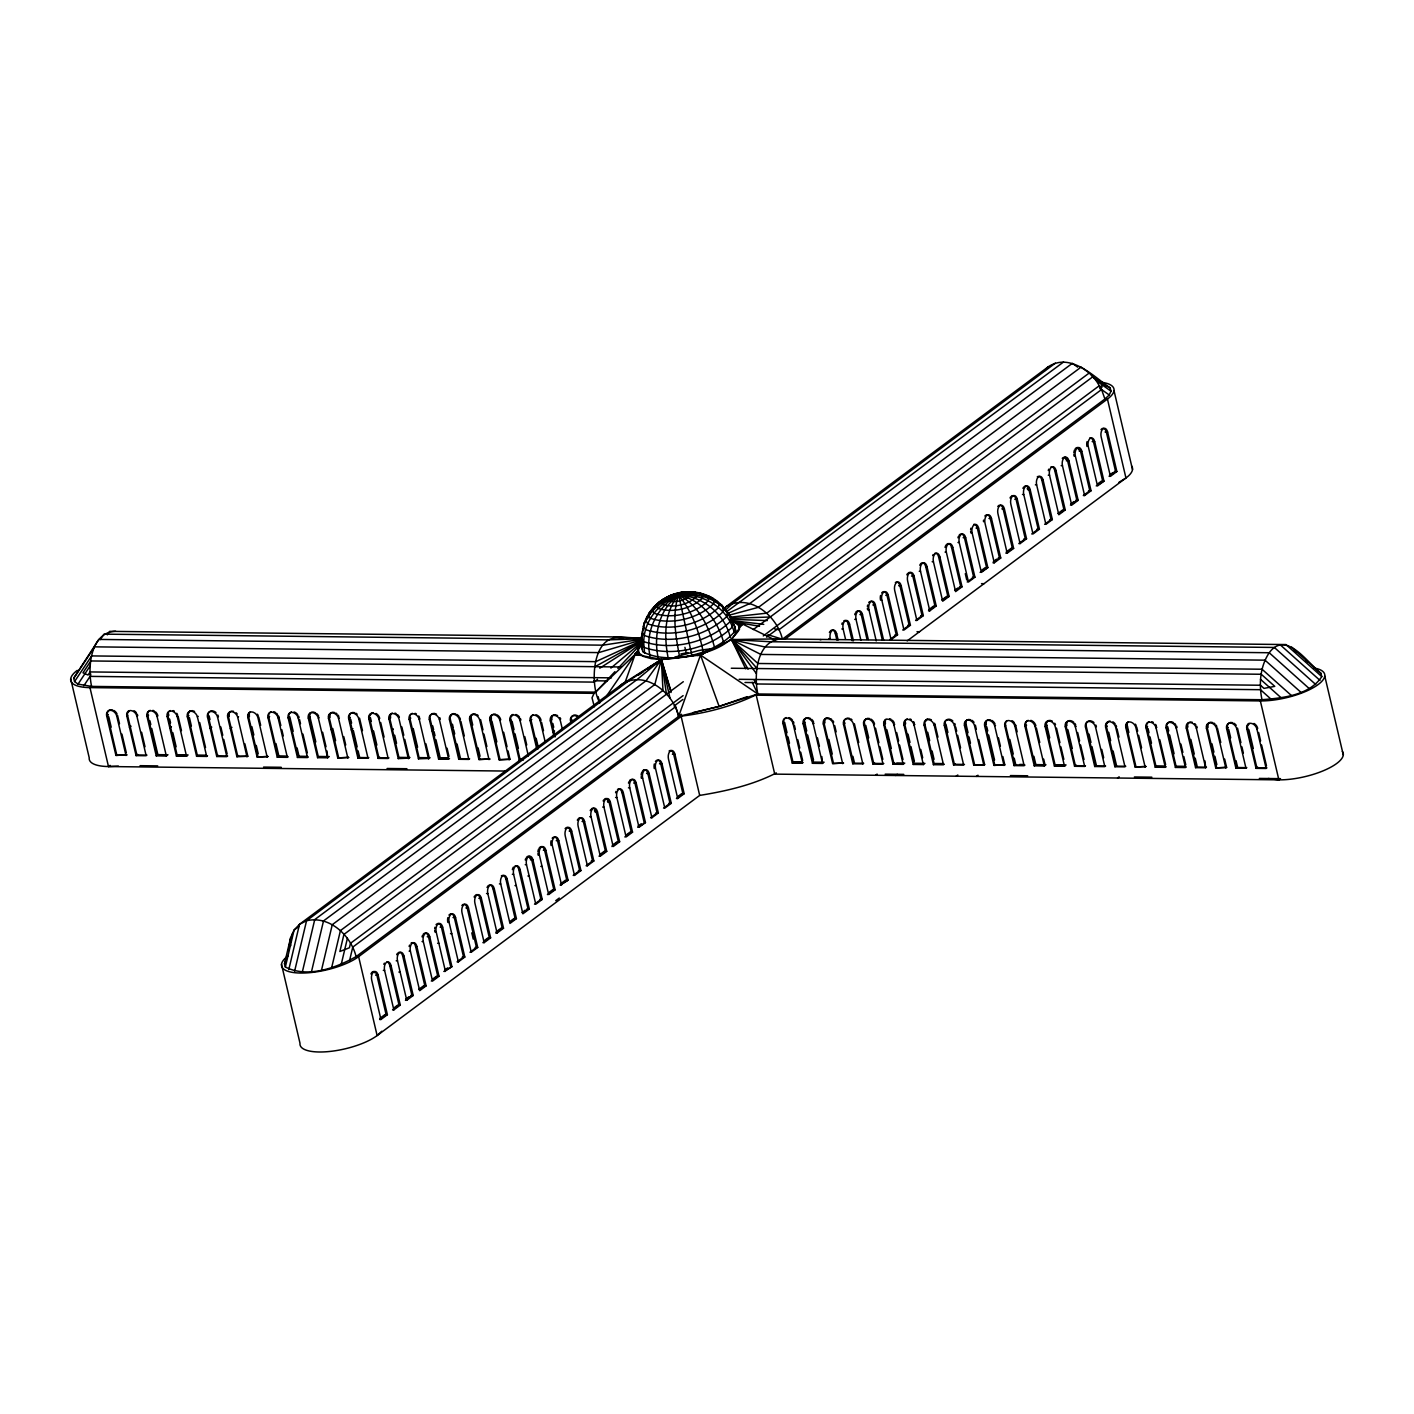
<?xml version="1.0" encoding="UTF-8"?>
<svg xmlns="http://www.w3.org/2000/svg" width="1414" height="1414" viewBox="0 0 1414 1414"><rect width="100%" height="100%" fill="white"/><g stroke="black" fill="none" stroke-linecap="round" stroke-linejoin="round"><path stroke-width="1.5" d="M115.595 631.245C90.408 632.376 87.421 667.143 91.592 686.409L89.966 687.611L108.489 766.547L506.954 771.072M641.426 654.859L636.954 654.806A4.171 1.361 -13.2 0 1 635.717 653.127L639.146 653.18L643.653 656.503L651.235 658.659L661.381 659.49L700.513 655.036L731.533 639.588L781.836 638.828C756.667 639.959 753.68 674.725 757.833 693.974C733.336 706.152 705.816 713.398 678.649 716.438C673.524 693.054 645.42 669.759 622.054 684.146L299.503 924.314L294.077 930.059L290.665 937.588L284.479 963.729L285.345 967.017C307.404 978.329 335.754 968.095 356.098 956.606L681.548 714.282M675.45 705.886L678.649 716.438L719.125 706.417L757.833 693.974L1261.977 699.718C1282.657 698.021 1309.523 695.37 1321.79 676.617L1320.923 673.329C1307.614 663.254 1286.404 629.654 1269.206 652.738C1260.121 666.436 1258.725 683.916 1261.977 699.718L1260.351 700.92L756.225 695.175L774.748 774.13L1278.875 779.856A42.897 14.034 -13.2 0 0 1325.413 769.852A42.897 14.034 -13.2 0 0 1342.363 751.435M292.362 933.841L288.332 950.897L290.665 937.588M643.14 628.293L642.38 632.252L644.519 635.558C671.367 644.837 706.222 636.371 726.566 616.698L727.326 612.739L722.748 608.232M669.582 596.001C687.699 587.906 711.56 591.777 723.774 607.985L723.067 611.732C703.818 630.326 670.872 638.35 645.473 629.566L643.458 626.437C648.089 605.846 669.158 590.645 690.191 591.9L693.143 593.456M285.345 967.017L294.077 930.059L299.379 926.117M288.792 969.58L299.503 924.314L306.555 920.744L629.089 680.576L661.381 659.49C688.388 657.263 723.455 653.816 739.487 629.336L738.355 625.041L733.831 621.7M294.607 971.224L306.555 920.744C329.533 915.3 350.866 935.379 356.098 956.606L358.626 956.642L681.159 716.474L699.683 795.41L377.131 1035.578A42.897 14.034 -13.2 0 1 329.179 1051.521A42.897 14.034 -13.2 0 1 299.998 1043.249L281.492 964.295M302.366 971.842L314.739 919.595L637.272 679.409L661.381 659.49L670.978 691.128M311.557 971.418L323.506 920.938L646.057 680.77L661.381 659.49L635.169 654.293L594.092 693.337L592.006 697.809L594.357 706.77M321.561 969.951L332.272 924.685L654.823 684.517L661.381 659.49L622.054 684.146L617.989 688.459M331.689 967.547L340.421 930.589L662.972 690.421L661.381 659.49L647.064 669.211M341.234 964.366L347.42 938.242M349.558 960.636L352.758 947.115L675.309 706.947M678.649 716.438L700.513 655.036L757.833 693.974L752.195 682.326M624.882 682.944L635.169 654.293L642.663 643.423M614.931 671.668L595.718 692.135L91.592 686.409L78.017 684.129L74.553 681.566L73.687 678.278L98.821 639.428L602.947 645.173L641.673 639.269M284.479 963.729L286.264 959.912M767.873 634.727L782.384 639.199L1104.917 399.031L1109.23 394.983L1111.015 391.183L1110.149 387.878L1102.814 384.219M647.577 618.59L649.821 613.923L646.728 617.671L646.074 621.064L647.912 623.892C670.978 631.881 700.902 624.599 718.383 607.702L719.019 604.308L717.181 601.48L712.992 599.412L717.128 602.594M650.564 612.368L654.452 607.543M643.458 626.437C650.776 605.157 673.771 592.572 695.211 592.006M643.211 645.438L641.991 647.753L642.769 651.783C669.246 665.747 717.322 654.046 735.51 630.467L734.732 626.437L731.445 621.276M73.687 678.278L94.614 646.852L598.758 652.596L641.868 639.835M100.323 639.588L103.947 634.144L608.091 639.87L641.762 638.757M74.553 681.566L91.645 655.919L595.771 661.646L641.956 640.454M107.34 634.851L109.673 631.351L619.721 636.972L641.603 638.35M78.017 684.129L90.089 665.994M611.449 677.854L90.089 671.933L88.022 675.026L82.984 672.799L90.867 660.957L620.852 666.984M83.815 685.772L90.072 676.387L594.198 682.114L597.539 679.321M606.588 695.988L635.169 654.293M775.561 640.242L742.332 623.91L731.533 639.588L745.62 668.734M723.014 610.282L725.771 606.906L1048.322 366.721C1070.698 352.192 1093.128 376.142 1110.149 387.878M655.548 605.616L653.18 608.497L652.685 611.095L654.099 613.269C671.791 619.403 694.751 613.817 708.167 600.844L708.661 598.246L707.247 596.072L699.223 593.597M645.88 620.64L644.165 622.708L641.302 638.067L642.38 649.768M658.535 662.795L661.381 659.49L671.067 692.507M617.883 668.522L643.017 641.762M1044.257 371.034L1048.322 366.721M658.199 662.494L661.381 659.49L669.953 698.056M643.158 641.267L638.014 648.867L639.146 653.18L636.954 654.806M381.78 1031.213L377.131 1035.578L358.626 956.642A42.897 14.034 -13.2 0 1 300.758 973.044A42.897 14.034 -13.2 0 1 288.049 955.846M725.223 610.335L732.823 603.336L1055.357 363.151M610.901 668.08L642.628 641.426M654.505 664.898L661.381 659.49L666.471 694.256M115.93 755.394L126.818 754.899L115.93 755.394L106.669 715.891L108.277 714.689M126.005 755.5L116.743 715.997L117.556 715.413L119.501 723.721M126.836 716.12A6.133 4.631 53.3 0 1 130.548 710.535A6.133 4.631 53.3 0 1 136.911 716.226L146.172 755.73L136.097 755.624L126.836 716.12L127.631 715.519A6.133 4.631 53.3 0 1 129.01 710.659M136.911 716.226L137.724 715.643A6.133 4.631 53.3 0 0 137.193 714.176M129.469 727.415L131.078 726.195M156.247 755.836L157.873 754.652L167.948 754.758L166.339 755.96L156.247 755.836L146.985 716.35L148.611 715.148M166.339 755.96L157.078 716.456L157.873 715.855A6.133 4.631 53.3 0 0 155.469 711.861M170.44 710.57A6.133 4.631 53.3 0 0 167.983 715.979L177.227 755.483L187.32 755.589L186.524 756.19L176.414 756.066L167.17 716.58L168.779 715.378A6.133 4.631 53.3 0 1 168.62 713.929M70.7 678.861L89.223 757.798A42.897 14.034 -13.2 0 0 108.489 766.547L110.098 765.345M186.524 756.19L177.263 716.704L178.058 716.103L181.469 730.649M169.821 727.874L171.43 726.655M194.566 711.419A6.133 4.631 53.3 0 0 188.15 716.209L197.412 755.695L207.487 755.818L206.691 756.419L196.599 756.296L187.337 716.81L188.946 715.608M136.097 755.624L137.706 754.422M206.691 756.419L197.412 716.933L198.225 716.332M207.505 717.039A6.133 4.631 53.3 0 1 211.216 711.454A6.133 4.631 53.3 0 1 217.579 717.163L226.841 756.649L216.766 756.525L207.505 717.039L208.318 716.438A6.133 4.631 53.3 0 1 210.209 711.26A6.133 4.631 53.3 0 1 215.989 712.55M217.579 717.163L218.392 716.562A6.133 4.631 53.3 0 0 217.88 715.095M210.156 728.334L211.764 727.132M244.887 743.799L247.821 756.278L236.933 756.755L227.672 717.269L229.28 716.067A6.133 4.631 53.3 0 1 229.828 712.108M176.414 756.066L178.04 754.882L188.133 754.988M247.008 756.879L237.746 717.393L238.559 716.792M230.323 728.563L231.931 727.362M257.101 756.985L267.988 756.508L257.101 756.985L247.839 717.499L249.447 716.297A6.133 4.631 53.3 0 1 249.465 713.487M196.599 756.296L198.207 755.111L206.285 755.2M271.258 711.719A6.133 4.631 53.3 0 0 268.801 717.128L278.063 756.614L288.156 756.737L287.342 757.338L277.268 757.215L268.006 717.729L269.614 716.527M216.766 756.525L218.375 755.323M287.342 757.338L278.081 717.852L278.894 717.252A6.133 4.631 53.3 0 0 278.381 715.784M288.156 717.958A6.133 4.631 53.3 0 1 291.885 712.373A6.133 4.631 53.3 0 1 298.248 718.082L307.51 757.568L297.435 757.444L288.156 717.958L288.969 717.358A6.133 4.631 53.3 0 1 291.425 711.949M236.933 756.755L238.542 755.553M298.248 718.082L299.061 717.481A6.133 4.631 53.3 0 0 298.531 716.014M327.023 750.958L327.677 757.798L317.584 757.674L308.323 718.188L309.949 716.986A6.133 4.631 53.3 0 1 310.479 713.01M327.677 757.798L318.415 718.312L319.211 717.711M337.752 757.904L348.639 757.427L337.752 757.904L328.49 718.418L330.098 717.216A6.133 4.631 53.3 0 1 330.116 714.406M277.268 757.215L278.876 756.013L286.936 756.119M347.844 758.028L338.582 718.524L339.378 717.923M331.141 729.712L332.75 728.493L335.595 740.6M348.657 718.648A6.133 4.631 53.3 0 1 352.369 713.063A6.133 4.631 53.3 0 1 358.749 718.754L368.011 758.258L357.919 758.134L348.657 718.648L350.265 717.446M297.435 757.444L299.043 756.243L307.103 756.349M358.749 718.754L359.545 718.153L362.479 730.631M351.308 729.942L352.917 728.723M368.824 718.878A6.133 4.631 53.3 0 1 372.536 713.292A6.133 4.631 53.3 0 1 378.899 718.984L388.178 758.487L378.086 758.364L368.824 718.878L370.433 717.676L371.316 721.423M317.584 757.674L319.211 756.472L329.285 756.596M378.899 718.984L379.712 718.383A6.133 4.631 53.3 0 0 376.053 713.469M404.775 739.398L409.159 758.116L398.253 758.593L389.009 719.107L390.618 717.905A6.133 4.631 53.3 0 1 390.635 715.095M425.914 743.799L429.326 758.346L418.438 758.823L409.176 719.337L410.785 718.135M357.919 758.134L359.527 756.932L358.113 750.887M428.513 758.947L419.251 719.443L420.064 718.842M429.343 719.567A6.133 4.631 53.3 0 1 433.055 713.982A6.133 4.631 53.3 0 1 439.418 719.673L448.68 759.177L438.605 759.053L429.343 719.567L430.139 718.966A6.133 4.631 53.3 0 1 436.555 714.158M378.086 758.364L379.694 757.162M439.418 719.673L440.231 719.072A6.133 4.631 53.3 0 0 439.701 717.623M431.977 730.861L433.603 729.659L432.719 725.895M449.493 719.797A6.133 4.631 53.3 0 1 453.222 714.211A6.133 4.631 53.3 0 1 459.585 719.903L468.847 759.406L458.755 759.283L449.493 719.797L450.306 719.196A6.133 4.631 53.3 0 1 455.379 713.823M398.253 758.593L399.862 757.391L409.954 757.515M459.585 719.903L460.381 719.302A6.133 4.631 53.3 0 0 459.868 717.852M478.922 759.512L489.81 759.035L478.922 759.512L469.66 720.026L471.286 718.825A6.133 4.631 53.3 0 1 471.816 714.848M418.438 758.823L420.046 757.621L430.121 757.745M508.033 750.94L509.977 759.265L499.089 759.742L489.827 720.256L491.436 719.054A6.133 4.631 53.3 0 1 491.453 716.244M438.605 759.053L440.214 757.851L448.273 757.939M509.181 759.866L499.92 720.362L500.715 719.761A6.133 4.631 53.3 0 0 497.056 714.848M523.286 760.025L519.256 759.972L509.994 720.486L510.808 719.885A6.133 4.631 53.3 0 1 512.168 715.024M458.755 759.283L460.381 758.081L457.076 743.994M528.359 755.924L520.069 720.592L520.882 719.991A6.133 4.631 53.3 0 0 520.37 718.542M536.489 747.723L530.162 720.716L531.77 719.514M545.115 741.608L540.236 720.822L541.049 720.221A6.133 4.631 53.3 0 0 536.03 714.742M635.717 653.127L638.58 651.006M553.934 736.27L550.364 720.946L551.973 719.744A6.133 4.631 53.3 0 1 551.99 716.933M499.089 759.742L509.977 759.265M552.998 732.24L554.606 731.02M572.14 719.973L570.531 721.175A6.133 4.631 53.3 0 1 572.423 716.014A6.133 4.631 53.3 0 1 578.202 717.287M519.256 759.972L520.865 758.77M1063.558 362.002L726.778 611.626M692.984 655.442L703.076 653.904L705.922 651.766M740.547 623.397L738.355 625.041L741.784 625.076A4.171 1.361 -13.2 0 0 740.547 623.397L736.075 623.362M738.921 627.197L741.784 625.076M907.187 640.896L1125.951 478.003L1107.445 399.066L1104.917 399.031L1101.577 389.539L1096.221 380.649L1089.24 372.996L766.706 613.181L730.879 617.105M683.316 681.707L343.92 934.424L339.89 951.481L349.417 947.769L350.46 943.315L683.121 695.617M753.362 629.548L1092.739 376.831L1102.39 383.707L1101.806 387.524L1099.279 385.722L763.26 635.929M674.071 706.028L682.891 699.453M766.565 637.148L777.152 629.265M380.03 1018.274L384.873 1014.669L387.401 1014.704L378.139 975.2A6.133 3.482 -89.3 0 0 373.579 971.966A6.133 3.482 -89.3 0 0 371.688 980.008L380.949 1019.494L379.677 1019.494L386.128 1014.686L376.866 975.183A6.133 3.482 -89.3 0 0 370.892 973.91M394.559 1007.457L397.776 1005.071L400.303 1005.089L391.042 965.603A6.133 3.482 -89.3 0 0 386.482 962.368A6.133 3.482 -89.3 0 0 384.59 970.393L393.852 1009.896L392.579 1009.879L399.031 1005.071L389.769 965.585A6.133 3.482 -89.3 0 0 387.012 961.909M405.836 999.062L409.07 996.658M418.738 989.447L423.581 985.841L426.109 985.876L416.847 946.373A6.133 3.482 -89.3 0 0 412.305 943.138A6.133 3.482 -89.3 0 0 410.396 951.18L419.658 990.684L426.109 985.876M433.267 978.629L436.484 976.243L439.012 976.261L429.75 936.775A6.133 3.482 -89.3 0 0 425.207 933.54A6.133 3.482 -89.3 0 0 423.299 941.583L432.56 981.069L439.012 976.261M444.562 970.234L447.778 967.83M484.878 940.204L488.095 937.8L490.623 937.836L481.361 898.35A6.133 3.482 -89.3 0 0 476.801 895.115A6.133 3.482 -89.3 0 0 474.91 903.157L484.171 942.643L482.916 942.625L489.35 937.818L480.088 898.332A6.133 3.482 -89.3 0 0 475.546 895.097M496.155 931.808L500.998 928.203L503.525 928.238L494.264 888.734A6.133 3.482 -89.3 0 0 489.704 885.5A6.133 3.482 -89.3 0 0 487.812 893.542L497.074 933.028L495.801 933.028L502.253 928.22L492.991 888.717A6.133 3.482 -89.3 0 0 487.017 887.444M510.684 920.991L513.901 918.587L516.428 918.623L507.166 879.137A6.133 3.482 -89.3 0 0 502.606 875.902A6.133 3.482 -89.3 0 0 500.715 883.944L509.977 923.43L516.428 918.623M521.96 912.596L525.195 910.192M549.374 892.181L552.609 889.777L555.136 889.795L545.857 850.309A6.133 3.482 -89.3 0 0 541.315 847.074A6.133 3.482 -89.3 0 0 539.406 855.117L548.685 894.602L555.136 889.795M560.669 883.768L565.512 880.162M601.003 853.738L604.22 851.334L606.747 851.369L597.486 811.883A6.133 3.482 -89.3 0 0 592.926 808.649A6.133 3.482 -89.3 0 0 591.034 816.673L600.296 856.177L599.041 856.159L605.475 851.352L596.213 811.866A6.133 3.482 -89.3 0 0 591.671 808.631M612.28 845.342L617.123 841.737L619.65 841.754L610.388 802.268A6.133 3.482 -89.3 0 0 605.828 799.034A6.133 3.482 -89.3 0 0 603.937 807.076L613.199 846.562L619.65 841.754M626.809 834.525L630.025 832.121L632.553 832.157L623.291 792.671A6.133 3.482 -89.3 0 0 618.731 789.419A6.133 3.482 -89.3 0 0 616.84 797.461L626.102 836.964L632.553 832.157M638.085 826.13L641.32 823.726M678.437 796.082L681.654 793.678L684.182 793.714L674.92 754.228A6.133 3.482 -89.3 0 0 670.36 750.993A6.133 3.482 -89.3 0 0 668.469 759.035L677.73 798.521L676.458 798.503L682.909 793.696L673.647 754.21A6.133 3.482 -89.3 0 0 669.105 750.975M928.874 609.593L933.717 605.987L936.227 606.023L926.965 566.537A6.133 3.482 -89.3 0 0 922.423 563.285A6.133 3.482 -89.3 0 0 920.514 571.327L929.776 610.83L928.521 610.813L934.972 606.005L925.71 566.519A6.133 3.482 -89.3 0 0 919.719 565.229M941.777 599.996L946.62 596.39L949.13 596.425L939.868 556.922A6.133 3.482 -89.3 0 0 935.326 553.687A6.133 3.482 -89.3 0 0 933.417 561.729L942.678 601.215L949.13 596.425M954.68 590.38L957.897 587.977M982.094 569.966L985.328 567.562M993.388 561.57L996.605 559.166M1006.291 551.955L1011.116 548.349L1013.644 548.385L1004.382 508.881A6.133 3.482 -89.3 0 0 999.839 505.646A6.133 3.482 -89.3 0 0 997.931 513.689L1007.192 553.192L1005.937 553.174L1012.389 548.367L1003.127 508.881A6.133 3.482 -89.3 0 0 997.789 506.442M1057.902 513.529L1062.727 509.924L1065.255 509.959L1055.993 470.455A6.133 3.482 -89.3 0 0 1051.433 467.221A6.133 3.482 -89.3 0 0 1049.542 475.263L1058.803 514.767L1065.255 509.959M1070.787 503.914L1074.021 501.528M1098.218 483.5L1101.435 481.113M1109.495 475.104L1112.73 472.7M420.011 989.464L424.854 985.858L415.592 946.373A6.133 3.482 -89.3 0 0 411.032 943.138M431.305 981.051L437.757 976.243L428.495 936.757A6.133 3.482 -89.3 0 0 423.157 934.336M451.914 966.663L444.208 971.453L451.914 966.663L442.653 927.16A6.133 3.482 -89.3 0 0 438.11 923.925A6.133 3.482 -89.3 0 0 436.201 931.967L445.463 971.453M510.33 922.211L515.156 918.605L505.894 879.119A6.133 3.482 -89.3 0 0 501.351 875.885M523.233 912.613L528.058 909.008L518.797 869.504A6.133 3.482 -89.3 0 0 515.138 865.845M534.51 904.2L540.961 899.392L531.699 859.906A6.133 3.482 -89.3 0 0 526.362 857.485M547.412 894.585L553.864 889.795L544.602 850.291A6.133 3.482 -89.3 0 0 539.264 847.87M568.039 880.197L560.315 884.987L568.039 880.197L558.777 840.694A6.133 3.482 -89.3 0 0 554.235 837.459A6.133 3.482 -89.3 0 0 552.326 845.501L561.57 885.005M611.926 846.544L618.378 841.754L609.116 802.251A6.133 3.482 -89.3 0 0 604.573 799.016M624.829 836.947L631.28 832.139L622.019 792.653A6.133 3.482 -89.3 0 0 617.476 789.419M637.732 827.331L645.456 822.541L636.194 783.056A6.133 3.482 -89.3 0 0 631.634 779.821A6.133 3.482 -89.3 0 0 629.743 787.863L639.004 827.349L645.456 822.541M663.537 808.119L670.006 803.311L660.745 763.825A6.133 3.482 -89.3 0 0 655.407 761.404M902.715 630.025L909.167 625.218L899.905 585.732A6.133 3.482 -89.3 0 0 895.362 582.497M943.032 600.013L947.875 596.408L938.613 556.904A6.133 3.482 -89.3 0 0 934.937 553.245M955.935 590.398L960.778 586.792L951.516 547.306A6.133 3.482 -89.3 0 0 946.973 544.054M967.229 581.985L973.68 577.195L964.419 537.691A6.133 3.482 -89.3 0 0 959.081 535.27M980.132 572.387L987.838 567.597L978.576 528.094A6.133 3.482 -89.3 0 0 974.034 524.859A6.133 3.482 -89.3 0 0 972.125 532.901L981.387 572.405L987.838 567.597M1031.743 533.962L1038.194 529.154L1028.932 489.651A6.133 3.482 -89.3 0 0 1024.372 486.416M1044.646 524.347L1051.097 519.539L1041.818 480.053A6.133 3.482 -89.3 0 0 1037.275 476.818M1059.157 513.547L1064 509.941L1054.72 470.438A6.133 3.482 -89.3 0 0 1051.062 466.779M1070.451 505.134L1076.885 500.326L1067.623 460.84A6.133 3.482 -89.3 0 0 1063.964 457.164M1096.239 485.921L1103.963 481.131L1094.701 441.645A6.133 3.482 -89.3 0 0 1090.141 438.393A6.133 3.482 -89.3 0 0 1088.25 446.435L1097.511 485.939L1103.963 481.131M380.949 1019.494L387.401 1014.704M393.852 1009.896L400.303 1005.089M406.755 1000.281L413.206 995.491L403.927 955.988A6.133 3.482 -89.3 0 0 399.384 952.753A6.133 3.482 -89.3 0 0 397.493 960.795L406.755 1000.281L405.482 1000.281L411.934 995.474L402.672 955.97A6.133 3.482 -89.3 0 0 398.129 952.736M458.366 961.856L464.817 957.048L455.555 917.562A6.133 3.482 -89.3 0 0 451.013 914.328A6.133 3.482 -89.3 0 0 449.104 922.37L458.366 961.856L457.111 961.838L463.562 957.031L454.301 917.545A6.133 3.482 -89.3 0 0 450.624 913.886M471.269 952.241L477.72 947.451L468.458 907.947A6.133 3.482 -89.3 0 0 463.898 904.713A6.133 3.482 -89.3 0 0 462.007 912.755L471.269 952.241L470.014 952.241L476.465 947.433L467.186 907.947A6.133 3.482 -89.3 0 0 461.865 905.508M484.171 942.643L490.623 937.836M497.074 933.028L503.525 928.238M529.331 909.025L522.88 913.815L513.618 874.329A6.133 3.482 -89.3 0 1 515.509 866.287A6.133 3.482 -89.3 0 1 520.069 869.522L529.331 909.025L526.803 908.99M542.234 899.41L535.782 904.218L526.503 864.714A6.133 3.482 -89.3 0 1 528.412 856.672A6.133 3.482 -89.3 0 1 532.954 859.906L542.234 899.41L539.706 899.375M574.491 875.39L580.942 870.582L571.68 831.096A6.133 3.482 -89.3 0 0 567.138 827.862A6.133 3.482 -89.3 0 0 565.229 835.886L574.491 875.39L573.236 875.372L579.687 870.564L570.425 831.078A6.133 3.482 -89.3 0 0 565.087 828.657M587.393 865.775L593.845 860.967L584.583 821.481A6.133 3.482 -89.3 0 0 580.04 818.246A6.133 3.482 -89.3 0 0 578.132 826.289L587.393 865.775L586.138 865.757L592.59 860.967L583.328 821.463A6.133 3.482 -89.3 0 0 580.553 817.787M600.296 856.177L606.747 851.369M651.907 817.752L658.358 812.944L649.097 773.458A6.133 3.482 -89.3 0 0 644.537 770.206A6.133 3.482 -89.3 0 0 642.645 778.248L651.907 817.752L650.634 817.734L657.086 812.926L647.824 773.44A6.133 3.482 -89.3 0 0 642.486 771.019M671.279 803.311L664.81 808.136L655.566 768.65A6.133 3.482 -89.3 0 1 657.457 760.608A6.133 3.482 -89.3 0 1 662.017 763.843L671.279 803.311L668.751 803.293M677.73 798.521L684.182 793.714M891.085 639.641L897.537 634.851L888.257 595.347A6.133 3.482 -89.3 0 0 883.715 592.113A6.133 3.482 -89.3 0 0 881.823 600.155L891.085 639.641L889.813 639.641L896.264 634.833L887.002 595.329A6.133 3.482 -89.3 0 0 881.664 592.908M910.439 625.235L903.988 630.043L894.709 590.539A6.133 3.482 -89.3 0 1 896.617 582.497A6.133 3.482 -89.3 0 1 901.16 585.75L910.439 625.235L907.912 625.2M916.891 620.428L923.324 615.638L914.063 576.134A6.133 3.482 -89.3 0 0 909.52 572.9A6.133 3.482 -89.3 0 0 907.611 580.942L916.891 620.428L915.618 620.428L922.069 615.62L912.808 576.117A6.133 3.482 -89.3 0 0 908.265 572.882M929.776 610.83L936.227 606.023M962.033 586.81L955.581 591.618L946.319 552.114A6.133 3.482 -89.3 0 1 948.228 544.072A6.133 3.482 -89.3 0 1 952.771 547.306L962.033 586.81L959.523 586.775M974.935 577.195L968.484 582.002L959.222 542.516A6.133 3.482 -89.3 0 1 961.131 534.474A6.133 3.482 -89.3 0 1 965.674 537.709L974.935 577.195L972.425 577.177M994.289 562.79L1000.741 557.982L991.479 518.496A6.133 3.482 -89.3 0 0 986.937 515.262A6.133 3.482 -89.3 0 0 985.028 523.304L994.289 562.79L993.035 562.772L999.486 557.982L990.224 518.478A6.133 3.482 -89.3 0 0 986.548 514.82M1007.192 553.192L1013.644 548.385M1020.095 543.577L1026.546 538.769L1017.285 499.283A6.133 3.482 -89.3 0 0 1012.742 496.049A6.133 3.482 -89.3 0 0 1010.833 504.091L1020.095 543.577L1018.84 543.559L1025.291 538.769L1016.03 499.266A6.133 3.482 -89.3 0 0 1013.272 495.589M1039.449 529.172L1032.998 533.979L1023.736 494.476A6.133 3.482 -89.3 0 1 1025.645 486.434A6.133 3.482 -89.3 0 1 1030.187 489.668L1039.449 529.172L1036.922 529.136M1052.352 519.557L1045.9 524.364L1036.639 484.878A6.133 3.482 -89.3 0 1 1038.53 476.836A6.133 3.482 -89.3 0 1 1043.09 480.071L1052.352 519.557L1049.824 519.539M1078.157 500.344L1071.706 505.152L1062.444 465.648A6.133 3.482 -89.3 0 1 1064.335 457.623A6.133 3.482 -89.3 0 1 1068.896 460.858L1078.157 500.344L1075.63 500.326M1084.609 495.536L1091.06 490.746L1081.798 451.243A6.133 3.482 -89.3 0 0 1077.238 448.008A6.133 3.482 -89.3 0 0 1075.347 456.05L1084.609 495.536L1083.336 495.536L1089.787 490.729L1080.526 451.225A6.133 3.482 -89.3 0 0 1075.188 448.804M1110.414 476.324L1116.866 471.534L1107.604 432.03A6.133 3.482 -89.3 0 0 1103.044 428.796A6.133 3.482 -89.3 0 0 1101.153 436.838L1110.414 476.324L1109.142 476.324L1115.593 471.516L1106.331 432.012A6.133 3.482 -89.3 0 0 1100.993 429.591M783.003 723.579A6.133 4.631 53.3 0 1 786.714 717.994A6.133 4.631 53.3 0 1 793.077 723.703L802.339 763.189L792.264 763.083L783.003 723.579L783.798 722.978A6.133 4.631 53.3 0 1 786.272 717.57M793.077 723.703L793.89 723.102A6.133 4.631 53.3 0 0 793.378 721.635M555.737 900.683L559.272 898.049M821.852 756.578L822.506 763.419L812.431 763.313L803.17 723.809L804.778 722.607A6.133 4.631 53.3 0 1 804.601 721.158M822.506 763.419L813.244 723.933L814.057 723.332M832.599 763.542L843.486 763.047L832.599 763.542L823.337 724.039L824.945 722.837A6.133 4.631 53.3 0 1 826.324 717.976M776.357 772.928C752.655 785.106 725.895 791.168 699.683 795.41M849.372 718.294A6.133 4.631 53.3 0 0 844.299 723.668L853.561 763.171L863.654 763.277L862.84 763.878L852.766 763.772L843.504 724.268L845.112 723.067M792.264 763.083L793.873 761.881L801.95 761.969M862.84 763.878L853.579 724.392L854.392 723.791L858.775 742.491M863.654 724.498A6.133 4.631 53.3 0 1 867.383 718.913A6.133 4.631 53.3 0 1 873.746 724.604L883.008 764.108L872.915 764.002L863.654 724.498L864.467 723.897A6.133 4.631 53.3 0 1 869.539 718.524M812.431 763.313L814.04 762.111L824.132 762.217M873.746 724.604L874.541 724.021A6.133 4.631 53.3 0 0 870.883 719.107M886.012 719.266A6.133 4.631 53.3 0 0 884.634 724.127L893.895 763.631L903.97 763.737L903.175 764.338L893.082 764.232L883.821 724.728L885.447 723.526A6.133 4.631 53.3 0 1 885.447 720.716M903.175 764.338L893.913 724.834L894.709 724.251M907.258 718.948A6.133 4.631 53.3 0 0 904.801 724.357L914.063 763.86L924.137 763.967L923.342 764.567L913.25 764.444L903.988 724.958L905.596 723.756A6.133 4.631 53.3 0 1 905.437 722.307M852.766 763.772L854.374 762.57L852.907 756.331M923.342 764.567L914.08 725.064L914.876 724.463M924.155 725.188A6.133 4.631 53.3 0 1 927.867 719.602A6.133 4.631 53.3 0 1 934.23 725.294L943.509 764.797L933.417 764.674L924.155 725.188L924.968 724.587A6.133 4.631 53.3 0 1 931.384 719.797M872.915 764.002L874.541 762.8M934.23 725.294L935.043 724.693A6.133 4.631 53.3 0 0 934.53 723.243M875.513 775.279L877.122 774.077M944.322 725.417A6.133 4.631 53.3 0 1 948.034 719.832A6.133 4.631 53.3 0 1 954.397 725.523L963.659 765.027L953.584 764.903L944.322 725.417L945.135 724.816A6.133 4.631 53.3 0 1 947.009 719.638A6.133 4.631 53.3 0 1 952.806 720.928M893.082 764.232L894.709 763.03M954.397 725.523L955.21 724.922A6.133 4.631 53.3 0 0 954.697 723.473M895.698 775.508L897.307 774.306M978.788 739.716L984.639 764.656L983.826 765.257L973.751 765.133L964.489 725.647L966.098 724.445A6.133 4.631 53.3 0 1 966.646 720.468M913.25 764.444L914.876 763.26L924.95 763.366M1002.862 756.561L1004.806 764.886L993.918 765.363L984.657 725.877L986.265 724.675A6.133 4.631 53.3 0 1 986.283 721.865M933.417 764.674L935.025 763.489L943.103 763.578M1003.993 765.487L994.731 725.983L995.544 725.382M1004.824 726.107A6.133 4.631 53.3 0 1 1008.536 720.521A6.133 4.631 53.3 0 1 1014.899 726.213L1024.16 765.716L1014.085 765.593L1004.824 726.107L1005.619 725.506A6.133 4.631 53.3 0 1 1006.998 720.645M953.584 764.903L955.192 763.719M1014.899 726.213L1015.712 725.612A6.133 4.631 53.3 0 0 1015.199 724.162M956.182 776.18L957.808 774.996M1034.253 765.822L1035.861 764.621L1045.936 764.744L1044.327 765.946L1034.253 765.822L1024.973 726.336L1026.599 725.135M973.751 765.133L984.639 764.656M1044.327 765.946L1035.066 726.442L1035.879 725.842A6.133 4.631 53.3 0 0 1030.859 720.362M976.367 776.41L977.975 775.226M1052.37 721.158A6.133 4.631 53.3 0 0 1045.953 725.965L1055.215 765.451L1065.308 765.575L1064.495 766.176L1054.402 766.052L1045.14 726.566L1046.767 725.364A6.133 4.631 53.3 0 1 1046.59 723.897M993.918 765.363L1004.806 764.886M1073.792 722.307A6.133 4.631 53.3 0 0 1068.012 721.016A6.133 4.631 53.3 0 0 1066.121 726.195L1075.382 765.681L1085.457 765.805L1084.662 766.406L1074.569 766.282L1065.308 726.796L1066.916 725.594A6.133 4.631 53.3 0 1 1066.934 722.784M1014.085 765.593L1015.694 764.391L1014.227 758.169M1084.662 766.406L1075.4 726.902L1076.195 726.301M1085.475 727.026A6.133 4.631 53.3 0 1 1089.204 721.44A6.133 4.631 53.3 0 1 1095.567 727.132L1104.829 766.635L1094.736 766.512L1085.475 727.026L1086.288 726.425A6.133 4.631 53.3 0 1 1088.179 721.246A6.133 4.631 53.3 0 1 1093.959 722.536M1095.567 727.132L1096.363 726.531A6.133 4.631 53.3 0 0 1095.85 725.082M1105.642 727.256A6.133 4.631 53.3 0 1 1109.354 721.67A6.133 4.631 53.3 0 1 1115.717 727.362L1124.996 766.865L1114.904 766.742L1105.642 727.256L1107.25 726.054M1054.402 766.052L1056.028 764.85L1066.103 764.974M1115.717 727.362L1116.53 726.761A6.133 4.631 53.3 0 0 1116.017 725.311M1135.071 766.971L1145.959 766.494L1135.071 766.971L1125.809 727.485L1127.418 726.283A6.133 4.631 53.3 0 1 1127.435 723.473M1074.569 766.282L1076.195 765.08M1149.246 721.706A6.133 4.631 53.3 0 0 1146.772 727.114L1156.051 766.6L1166.126 766.724L1165.313 767.325L1155.238 767.201L1145.976 727.715L1147.585 726.513M1094.736 766.512L1096.345 765.31L1091.961 746.61M1165.313 767.325L1156.051 727.821L1156.864 727.22M1166.143 727.945A6.133 4.631 53.3 0 1 1169.855 722.36A6.133 4.631 53.3 0 1 1176.218 728.051L1185.48 767.555L1175.405 767.431L1166.143 727.945L1166.939 727.344A6.133 4.631 53.3 0 1 1169.396 721.935M1114.904 766.742L1116.512 765.54L1113.101 750.993M1176.218 728.051L1177.031 727.45A6.133 4.631 53.3 0 0 1176.519 725.983M1117.537 778.018L1119.146 776.816M1204.993 760.944L1205.647 767.784L1195.572 767.661L1186.311 728.175L1187.919 726.973A6.133 4.631 53.3 0 1 1187.742 725.506M1205.647 767.784L1196.385 728.281L1197.198 727.68A6.133 4.631 53.3 0 0 1196.686 726.213M1224.665 759.088L1226.627 767.413L1215.74 767.89L1206.46 728.404L1208.086 727.203A6.133 4.631 53.3 0 1 1208.086 724.392M1155.238 767.201L1156.846 765.999L1164.906 766.088M1232.513 722.642A6.133 4.631 53.3 0 0 1227.44 728.033L1236.702 767.519L1246.777 767.643L1245.981 768.244L1235.889 768.12L1226.627 728.634L1228.253 727.432M1175.405 767.431L1177.014 766.229L1185.073 766.317M1245.981 768.244L1236.72 728.74L1237.515 728.139L1240.926 742.686M1246.794 728.846A6.133 4.631 53.3 0 1 1250.524 723.279A6.133 4.631 53.3 0 1 1256.887 728.97L1266.149 768.474L1256.056 768.35L1246.794 728.846L1247.608 728.263A6.133 4.631 53.3 0 1 1248.986 723.402M1195.572 767.661L1197.181 766.459L1195.237 758.151M1256.887 728.97L1257.682 728.369A6.133 4.631 53.3 0 0 1254.024 723.455M1215.74 767.89L1226.627 767.413M1235.889 768.12L1237.515 766.918L1236.048 760.679M1256.056 768.35L1257.682 767.148M1268.164 778.513L1278.875 779.856L1280.483 778.654L1259.344 778.425M657.598 604.149L659.631 602.682M735.121 628.452C728.493 599.589 695.882 589.373 669.812 595.966L659.048 601.975L649.291 612.633L648.708 615.691L650.352 618.236C671.084 625.395 697.986 618.855 713.699 603.672L714.282 600.614L712.621 598.069L699.205 592.749L684.182 592.006C659.454 602.081 644.006 629.69 650.051 655.99M638.103 675.291L643.476 671.65M599.766 668.168L642.274 640.984M687.893 652.579L680.859 653.94M1118.916 482.333L1125.951 478.003A42.897 14.034 -13.2 0 0 1131.589 466.001M667.001 597.238L674.991 593.703C697.155 602.028 708.555 625.554 714.459 647.029M594.994 666.701L642.203 640.701M725.771 606.906C749.155 592.519 777.24 615.815 782.384 639.199L784.894 639.234L1107.445 399.066A42.897 14.034 -13.2 0 0 1099.138 382.045M623.521 638.704C592.607 630.556 589.408 682.485 599.041 701.362M662.424 599.554L669.812 595.966M727.998 613.358L749.791 603.531L1072.325 363.345L1077.68 367.163M747.122 696.695L719.125 706.417L693.196 712.568M674.743 657.157L698.551 650.581A47.988 15.713 -13.2 0 1 710.535 648.92M672.445 595.188L678.402 593.544M726.725 615.868L758.54 607.278L1081.091 367.11L1089.24 372.996M681.424 592.979L690.191 591.9M108.489 766.547L118.387 766.088M731.268 618.254L770.206 617.017M1105.076 431.995L1107.604 432.03M1092.174 441.61L1094.701 441.645M1079.271 451.225L1081.798 451.243M1075.347 456.05L1074.074 456.033A6.133 3.482 -89.3 0 1 1073.845 454.495M1066.368 460.823L1068.896 460.858M1061.172 465.648L1062.444 465.648M1054.72 470.438L1055.993 470.455M1114.338 471.498L1116.866 471.534M1048.269 475.245L1049.542 475.263M1041.818 480.053L1043.09 480.071M1035.384 484.861L1036.639 484.878M1030.187 489.668L1027.66 489.651A6.133 3.482 -89.3 0 0 1027.218 488.272M1088.533 490.711L1091.06 490.746M1022.481 494.458L1023.736 494.476M1014.757 499.248L1017.285 499.283M1001.854 508.863L1004.382 508.881M988.952 518.461L991.479 518.496M976.049 528.076L978.576 528.094M972.125 532.901L970.87 532.884A6.133 3.482 -89.3 0 1 970.64 531.346M963.164 537.673L965.674 537.709M1024.019 538.752L1026.546 538.769M957.967 542.499L959.222 542.516M951.516 547.306L952.771 547.306M945.065 552.096L946.319 552.114M938.613 556.904L939.868 556.922M998.231 557.964L1000.741 557.982M932.162 561.712L933.417 561.729M925.71 566.519L926.965 566.537M919.259 571.309L920.514 571.327M911.553 576.099L914.063 576.134M981.51 583.664L984.02 583.682M898.65 585.714L901.16 585.75M885.747 595.312L888.257 595.347M881.823 600.155L880.551 600.137A6.133 3.482 -89.3 0 1 880.568 595.453M872.845 604.927L875.372 604.962L883.644 640.295M876.22 640.931L868.921 609.752L867.648 609.752A6.133 3.482 -89.3 0 1 867.418 608.197M859.942 614.542L862.469 614.56L868.32 639.499M920.814 615.603L923.324 615.638M854.745 619.35L856.018 619.367L860.879 640.153M843.751 620.923A6.133 3.482 -89.3 0 1 848.294 624.157L849.567 624.175L853.455 640.807M841.843 628.965L843.115 628.965L845.554 639.358M916.979 631.704L919.507 631.74M830.849 630.52A6.133 3.482 -89.3 0 1 835.391 633.755L836.664 633.772L838.113 640.012M895.009 634.815L897.537 634.851M828.94 638.562L830.212 638.58A6.133 3.482 -89.3 0 1 832.104 630.538A6.133 3.482 -89.3 0 1 836.664 633.772M775.933 638.934L1285.98 644.554L1321.79 676.617M731.285 668.239L1261.253 674.266L1274.756 686.356L1263.992 688.388L1260.475 685.242L739.115 679.303M593.792 680.77L607.03 680.929M744.984 682.485L756.013 682.626M594.092 693.337L89.966 687.611A42.897 14.034 -13.2 0 1 77.257 670.395M672.392 754.21L674.92 754.228M896.723 763.047L904.783 763.136M1019.724 764.444L1023.754 764.497M146.985 755.129L136.893 755.023L127.631 715.519M167.152 755.359L157.06 755.253L147.798 715.749A6.133 4.631 53.3 0 1 150.255 710.341M227.654 756.048L217.579 755.924L208.318 716.438M247.821 756.278L237.729 756.154L228.467 716.668A6.133 4.631 53.3 0 1 233.54 711.295M308.323 756.967L298.23 756.844L288.969 717.358M328.472 757.197L318.397 757.073L309.136 717.587A6.133 4.631 53.3 0 1 315.552 712.797M368.807 757.657L358.732 757.533L349.47 718.047A6.133 4.631 53.3 0 1 354.525 712.674M388.974 757.886L378.899 757.763L369.637 718.277A6.133 4.631 53.3 0 1 373.349 712.691M409.159 758.116L399.066 757.992L389.804 718.506A6.133 4.631 53.3 0 1 392.261 713.098M429.326 758.346L419.233 758.222L409.972 718.736A6.133 4.631 53.3 0 1 412.428 713.328M449.493 758.576L439.401 758.452L430.139 718.966M469.642 758.805L459.568 758.682L450.306 719.196M803.152 762.588L793.077 762.482L783.798 722.978M823.319 762.818L813.227 762.712L803.965 723.208A6.133 4.631 53.3 0 1 810.381 718.418M883.821 763.507L873.728 763.401L864.467 723.897M944.305 764.196L934.23 764.09L924.968 724.587M964.472 764.426L954.397 764.302L945.135 724.816M1024.973 765.115L1014.881 764.992L1005.619 725.506M1105.624 766.034L1095.55 765.911L1086.288 726.425M1125.791 766.264L1115.717 766.141L1106.455 726.655A6.133 4.631 53.3 0 1 1110.167 721.069M1186.293 766.954L1176.201 766.83L1166.939 727.344M1206.46 767.183L1196.368 767.06L1187.106 727.574A6.133 4.631 53.3 0 1 1192.179 722.201M1266.944 767.873L1256.869 767.749L1247.608 728.263M659.49 763.807L662.017 763.843M140.057 765.681L157.696 765.893M263.57 767.095L281.209 767.289M387.065 768.491L406.914 768.721M885.199 774.165L903.793 774.377M1010.391 775.579L1027.678 775.773M1134.399 776.993L1151.844 777.187M646.569 773.423L649.097 773.458M642.645 778.248L641.373 778.248A6.133 3.482 -89.3 0 1 641.143 776.693M633.666 783.02L636.194 783.056M628.47 787.845L629.743 787.863M622.019 792.653L623.291 792.671M615.567 797.461L616.84 797.461M610.388 802.268L607.861 802.251A6.133 3.482 -89.3 0 0 607.419 800.872M602.664 807.058L603.937 807.076M597.486 811.883L594.958 811.848A6.133 3.482 -89.3 0 0 594.516 810.469M655.831 812.909L658.358 812.944M589.762 816.673L591.034 816.673M582.055 821.463L584.583 821.481M569.153 831.061L571.68 831.096M556.25 840.676L558.777 840.694M543.347 850.274L545.857 850.309M539.406 855.117L538.151 855.099A6.133 3.482 -89.3 0 1 537.921 853.561M530.444 859.889L532.954 859.906M591.317 860.949L593.845 860.967M525.248 864.696L526.503 864.714M540.802 866.375L542.057 866.411M518.797 869.504L520.069 869.522M578.414 870.547L580.942 870.582M512.345 874.312L513.618 874.329M527.899 875.973L529.154 876.026M505.894 879.119L507.166 879.137M499.442 883.927L500.715 883.944M514.996 885.588L516.269 885.624M492.991 888.717L494.264 888.734M486.54 893.524L487.812 893.542M478.833 898.314L481.361 898.35M465.931 907.929L468.458 907.947M453.028 917.527L455.555 917.562M449.104 922.37L447.849 922.352A6.133 3.482 -89.3 0 1 447.849 917.651M440.125 927.142L442.653 927.16M436.201 931.967L434.946 931.95A6.133 3.482 -89.3 0 1 434.699 930.412M450.483 933.647L451.755 933.664M427.222 936.74L429.75 936.775M422.044 941.565L423.299 941.583M437.598 943.262L438.853 943.262M415.592 946.373L416.847 946.373M475.192 947.415L477.72 947.451M409.141 951.162L410.396 951.18M402.672 955.97L403.927 955.988M462.29 957.031L464.817 957.048M396.22 960.778L397.493 960.795M389.769 965.585L391.042 965.603M383.318 970.393L384.59 970.393M398.872 972.054L400.144 972.09M375.611 975.183L378.139 975.2M410.679 995.456L413.206 995.491M737.984 639.8L731.533 639.588L748.059 669.176M731.038 619.279L767.289 620.587M684.447 592.431L681.212 592.272C664.085 609.01 663.802 635.664 668.097 657.687M613.8 637.078L641.691 638.421M731.268 620.516L763.754 624.352M731.303 621.382L759.512 626.296M774.695 628.947L779.026 629.707L1101.577 389.539L1109.23 394.983M691.004 592.042L696.059 593.597L696.625 596.602C688.194 604.75 673.753 608.267 662.636 604.414L662.07 601.41L663.555 599.607L672.18 594.764C698.693 593.332 724.145 611.52 730.366 637.537M703.218 595.17L708.856 596.213L711.613 598.334M734.82 622.425L742.332 623.91M719.443 603.743L721.759 604.874L730.879 617.476L730.084 621.665C708.626 642.398 671.88 651.341 643.564 641.549L641.302 638.067L642.097 633.896L641.832 643.918L644.13 647.453L644.554 653.233M1096.221 380.649L1111.015 391.183M1306.023 660.515L1307.738 661.787M1320.923 673.329L1294.234 649.715M1280.059 644.66L1320.004 680.417M1315.709 684.482L1274.332 647.453L770.206 641.726L731.533 639.588L756.349 673.559M1309.152 688.512L1269.206 652.738L765.08 647.011L731.533 639.588L757.126 668.539M1300.827 692.224L1265 660.161L760.873 654.435L731.533 639.588L757.904 663.484L1262.03 669.229L1291.282 695.405M1260.475 679.303L1281.155 697.809M1271.168 699.276L1260.457 689.696L756.331 683.969L754.263 680.258M1291.671 647.152L1296.797 652.261M731.851 621.188L733 622.973L732.187 627.215C710.358 648.319 672.958 657.422 644.13 647.453C640.683 620.693 663.042 596.355 688.848 592.448L701.874 594.074L702.634 598.034C691.517 608.762 672.498 613.393 657.846 608.32L657.086 604.361L667.037 598.458L690.226 593.138L690.615 595.188C684.871 600.738 675.026 603.142 667.426 600.508L668.062 597.221C695.158 588.631 727.538 604.485 734.29 632.765M678.243 593.208L691.658 654.417M728.634 614.012L730.702 619.42M700.513 655.036L719.125 706.417M723.597 642.398C717.852 620.728 701.715 599.2 678.473 595.329C659.012 608.815 653.392 635.31 658.111 657.475M598.157 696.625L599.819 702.952M1324.777 676.051L1343.3 754.988M1278.875 779.856L1260.351 700.92A42.897 14.034 -13.2 0 0 1314.967 686.691A42.897 14.034 -13.2 0 0 1313.871 667.974M1258.654 732.523L1260.616 740.848M1261.588 745.001L1266.467 765.787M1248.898 729.73L1253.281 748.448M1241.916 746.857L1243.366 753.079M1228.731 729.5L1230.675 737.825M1217.348 727.91L1220.777 742.456M1225.814 768.014L1216.553 728.51A6.133 4.631 53.3 0 0 1210.19 722.819A6.133 4.631 53.3 0 0 1206.46 728.404M1211.975 743.817L1213.937 752.142M1214.909 756.296L1216.853 764.621M1216.535 767.289L1207.273 727.803A6.133 4.631 53.3 0 1 1212.346 722.43M1114.002 390.6L1132.508 469.536M1190.835 739.434L1194.247 753.998M1099.279 385.722L1100.021 388.85M1180.92 744.082L1182.882 752.389M1183.854 756.561L1185.798 764.868M1167.752 726.743L1168.724 730.897M1169.696 735.05L1174.08 753.768M1102.69 481.113L1093.429 441.628A6.133 3.482 -89.3 0 0 1089.77 437.951M1159.78 739.699L1165.631 764.638M1148.08 728.581L1149.052 732.752M1150.024 736.906L1151.491 743.145M1136.697 726.99L1137.669 731.144M1138.641 735.315L1141.575 747.776M1145.146 767.095L1135.884 727.591A6.133 4.631 53.3 0 0 1129.521 721.9A6.133 4.631 53.3 0 0 1125.809 727.485M1127.418 726.283L1128.885 732.523M1135.884 766.37L1126.622 726.884A6.133 4.631 53.3 0 1 1127.983 722.024M1117.025 728.846L1118.969 737.154M1108.717 732.293L1110.662 740.6M1101.736 749.402L1103.68 757.71M1089.045 734.131L1090.989 742.456M1077.662 732.54L1079.607 740.865M1080.596 745.019L1084.008 759.565M1067.906 729.748L1072.289 748.448M1056.523 728.157L1059.934 742.703M1060.907 746.857L1063.841 759.336M1064.495 766.176L1055.233 726.672A6.133 4.631 53.3 0 0 1048.87 720.981A6.133 4.631 53.3 0 0 1045.14 726.566M1046.767 725.364L1049.683 737.825M1036.356 727.927L1039.767 742.474M1043.673 759.106L1045.14 765.345L1035.048 765.221L1025.786 725.736A6.133 4.631 53.3 0 1 1028.243 720.327M1033.899 756.313L1035.861 764.621M986.583 567.58L977.321 528.094A6.133 3.482 -89.3 0 0 973.645 524.417M1015.712 725.612L1017.161 731.851M1009.843 739.451L1013.255 753.998M965.285 573.677L966.734 579.917M998.461 737.861L1000.423 746.168M986.76 726.761L987.732 730.914M988.704 735.068L994.555 760.007M994.714 764.762L985.452 725.276A6.133 4.631 53.3 0 1 990.525 719.903M975.377 725.152L976.349 729.324M983.826 765.257L974.564 725.753A6.133 4.631 53.3 0 0 968.201 720.062A6.133 4.631 53.3 0 0 964.489 725.647M966.098 724.445L968.042 732.752M969.032 736.924L970.481 743.145M974.564 764.532L965.285 725.046A6.133 4.631 53.3 0 1 970.358 719.673M955.705 727.008L956.677 731.162M957.649 735.315L960.566 747.794M945.931 724.215L947.893 732.523M935.043 724.693L937.977 737.171M927.725 732.293L929.67 740.618M932.109 751.011L934.053 759.318M920.726 749.42L922.688 757.727M908.035 734.149L909.997 742.456M910.97 746.627L914.381 761.174M882.389 640.277L874.099 604.945A6.133 3.482 -89.3 0 0 870.441 601.268M896.67 732.558L898.615 740.865M899.587 745.037L902.998 759.583M867.047 639.499L861.197 614.542A6.133 3.482 -89.3 0 0 857.538 610.883M886.896 729.765L891.297 748.466M875.531 728.175L878.942 742.721M879.915 746.875L882.831 759.353M848.294 624.157L852.2 640.789M865.757 725.382L868.691 737.843M835.391 633.755L836.858 639.994M834.702 725.629L836.169 731.869M842.673 763.648L833.412 724.162A6.133 4.631 53.3 0 0 827.049 718.453A6.133 4.631 53.3 0 0 823.337 724.039M828.851 739.469L832.263 754.016M833.394 762.941L824.132 723.438A6.133 4.631 53.3 0 1 829.205 718.065M817.469 737.878L819.413 746.185M804.778 722.607L806.722 730.932M807.694 735.086L813.545 760.025M794.368 725.17L795.357 729.324M797.796 739.716L799.741 748.041M800.713 752.195L802.657 760.52M784.611 722.377L787.05 732.77M788.022 736.924L789.489 743.163M734.732 626.437L736.146 632.482M684.924 647.347L686.338 653.392M644.183 822.541L634.921 783.038A6.133 3.482 -89.3 0 0 631.263 779.379M562.401 729.377L560.439 721.069A6.133 4.631 53.3 0 0 554.076 715.378A6.133 4.631 53.3 0 0 550.364 720.946M555.066 736.977L551.16 720.345A6.133 4.631 53.3 0 1 557.576 715.555M541.544 722.307L543.489 730.614M536.153 738.214L538.115 746.539M537.797 749.208L530.975 720.115A6.133 4.631 53.3 0 1 533.432 714.706M566.784 880.18L557.523 840.676A6.133 3.482 -89.3 0 0 553.846 837.017M524.788 736.623L526.733 744.931M512.098 721.352L514.042 729.677M515.014 733.831L518.425 748.377M510.808 719.885L520.069 759.371M503.649 732.24L507.06 746.786M491.931 721.122L496.809 741.908M499.902 759.141L490.64 719.655A6.133 4.631 53.3 0 1 492.019 714.795M480.548 719.532L482.987 729.924M483.959 734.078L486.893 746.557M489.014 759.636L479.753 720.133A6.133 4.631 53.3 0 0 473.39 714.441A6.133 4.631 53.3 0 0 469.66 720.026M471.286 718.825L472.736 725.064M478.109 747.918L480.053 756.243M479.735 758.911L470.473 719.426A6.133 4.631 53.3 0 1 475.546 714.052M460.876 721.387L464.287 735.934M452.445 724.233L453.328 728.016M453.77 729.889L454.707 733.919M447.054 748.183L448.998 756.49M434.063 731.674L435.017 735.704M435.954 739.734L440.214 757.851M471.781 932.869L473.248 939.108M413.224 728.528L417.607 747.228M401.841 726.937L403.785 735.245M408.346 758.717L399.084 719.213A6.133 4.631 53.3 0 0 392.721 713.522A6.133 4.631 53.3 0 0 389.009 719.107M450.659 966.646L441.398 927.16A6.133 3.482 -89.3 0 0 437.721 923.483M380.684 722.536L384.095 737.101M373.561 730.985L376.866 745.09M350.707 719.319L351.591 723.084M353.394 730.755L357.176 746.875M343.779 736.641L345.723 744.948M338.565 757.303L329.303 717.817A6.133 4.631 53.3 0 1 334.376 712.444M322.622 732.258L326.051 746.804M309.949 716.986L315.799 741.926M299.538 719.549L300.51 723.703M302.95 734.096L307.333 752.814M289.782 716.757L293.193 731.303M297.081 747.935L299.043 756.243M278.894 717.252L280.838 725.559M281.81 729.712L283.277 735.952M275.942 743.552L278.876 756.013M258.727 717.022L260.671 725.329M267.175 757.109L257.914 717.623A6.133 4.631 53.3 0 0 251.551 711.914A6.133 4.631 53.3 0 0 247.839 717.499M251.886 726.69L253.831 734.997M256.27 745.39L258.214 753.715M257.896 756.384L248.634 716.898A6.133 4.631 53.3 0 1 250.013 712.037M289.976 942.625L290.701 945.754M220.831 726.955L222.776 735.262M223.748 739.416L227.159 753.962M209.113 715.837L209.997 719.602M199.692 722.554L205.543 747.511M189.441 717.693L191.385 726.001M149.919 720.787L150.803 724.551M151.722 728.457L157.873 754.652M141.612 732.258L145.023 746.822M121.94 734.113L126.323 752.814M108.754 716.774L111.193 727.167M116.726 754.793L107.464 715.29A6.133 4.631 53.3 0 1 112.537 709.916M90.089 671.933L90.814 675.061M552.856 723.508L553.722 727.256M394.683 735.245L396.556 743.304M169.662 719.143L170.546 722.89M172.844 732.717L176.149 746.822M679.568 656.644C675.821 636.671 671.809 615.09 678.473 595.329C692.065 610.813 698.834 631.404 703.112 651.288M409.176 719.337A6.133 4.631 53.3 0 1 412.888 713.752A6.133 4.631 53.3 0 1 419.251 719.443M415.044 713.363A6.133 4.631 53.3 0 1 416.388 713.946M418.721 716.014A6.133 4.631 53.3 0 1 419.551 717.393M476.889 714.618A6.133 4.631 53.3 0 1 478.144 715.537M294.041 711.984A6.133 4.631 53.3 0 1 297.718 714.653M530.162 720.716A6.133 4.631 53.3 0 1 533.873 715.131A6.133 4.631 53.3 0 1 540.236 720.822M394.877 713.133A6.133 4.631 53.3 0 1 396.22 713.716M397.475 714.618A6.133 4.631 53.3 0 1 399.384 717.163M970.64 529.755A6.133 3.482 -89.3 0 1 970.87 528.2M489.827 720.256A6.133 4.631 53.3 0 1 493.557 714.671A6.133 4.631 53.3 0 1 499.92 720.362M493.097 714.247A6.133 4.631 53.3 0 1 495.713 714.282M134.047 710.729A6.133 4.631 53.3 0 1 136.38 712.815M571.327 720.574A6.133 4.631 53.3 0 1 577.743 715.784M128.462 712.108A6.133 4.631 53.3 0 1 128.974 710.942M830.548 718.648A6.133 4.631 53.3 0 1 831.803 719.549M832.881 720.733A6.133 4.631 53.3 0 1 833.712 722.094M883.821 724.728A6.133 4.631 53.3 0 1 887.55 719.143A6.133 4.631 53.3 0 1 893.913 724.834M1065.308 726.796A6.133 4.631 53.3 0 1 1069.037 721.211A6.133 4.631 53.3 0 1 1075.4 726.902M843.504 724.268A6.133 4.631 53.3 0 1 847.216 718.683A6.133 4.631 53.3 0 1 853.579 724.392M1024.973 726.336A6.133 4.631 53.3 0 1 1028.703 720.751A6.133 4.631 53.3 0 1 1035.066 726.442M850.715 718.878A6.133 4.631 53.3 0 1 851.97 719.779M1145.976 727.715A6.133 4.631 53.3 0 1 1149.688 722.13A6.133 4.631 53.3 0 1 1156.051 727.821M1213.689 722.996A6.133 4.631 53.3 0 1 1214.944 723.915M1216.022 725.082A6.133 4.631 53.3 0 1 1216.835 726.442M257.383 714.194A6.133 4.631 53.3 0 1 258.214 715.555M268.006 717.729A6.133 4.631 53.3 0 1 271.718 712.143A6.133 4.631 53.3 0 1 278.081 717.852M273.874 711.755A6.133 4.631 53.3 0 1 275.217 712.338M276.472 713.239A6.133 4.631 53.3 0 1 277.551 714.423M335.719 713.01A6.133 4.631 53.3 0 1 336.974 713.929M338.052 715.095A6.133 4.631 53.3 0 1 338.865 716.474M328.49 718.418A6.133 4.631 53.3 0 1 332.219 712.833A6.133 4.631 53.3 0 1 338.582 718.524M984.657 725.877A6.133 4.631 53.3 0 1 988.368 720.292A6.133 4.631 53.3 0 1 994.731 725.983M991.868 720.468A6.133 4.631 53.3 0 1 995.032 723.933M1074.87 723.473A6.133 4.631 53.3 0 1 1075.683 724.852M1054.703 723.243A6.133 4.631 53.3 0 1 1055.516 724.622M971.701 720.239A6.133 4.631 53.3 0 1 974.034 722.324M1046.767 722.554A6.133 4.631 53.3 0 1 1047.297 721.387M370.45 714.865A6.133 4.631 53.3 0 1 370.981 713.699M146.985 716.35A6.133 4.631 53.3 0 1 150.715 710.765A6.133 4.631 53.3 0 1 157.078 716.456M152.871 710.376A6.133 4.631 53.3 0 1 154.214 710.959M843.115 628.965A6.133 3.482 -89.3 0 1 845.006 620.94A6.133 3.482 -89.3 0 1 849.567 624.175M308.323 718.188A6.133 4.631 53.3 0 1 312.052 712.603A6.133 4.631 53.3 0 1 318.415 718.312M316.807 713.699A6.133 4.631 53.3 0 1 318.698 716.244M932.621 555.631A6.133 3.482 -89.3 0 1 933.275 554.482M983.543 521.748A6.133 3.482 -89.3 0 1 983.543 520.14M984.886 516.057A6.133 3.482 -89.3 0 1 985.664 515.244M841.86 624.263A6.133 3.482 -89.3 0 1 842.32 622.867M906.834 574.844A6.133 3.482 -89.3 0 1 907.47 573.695M829.417 632.482A6.133 3.482 -89.3 0 1 830.053 631.333M703.076 653.904A4.171 1.361 -13.2 0 1 697.456 655.495M1226.627 728.634A6.133 4.631 53.3 0 1 1230.357 723.049A6.133 4.631 53.3 0 1 1236.72 728.74M1186.311 728.175A6.133 4.631 53.3 0 1 1190.022 722.589A6.133 4.631 53.3 0 1 1196.385 728.281M903.988 724.958A6.133 4.631 53.3 0 1 907.717 719.373A6.133 4.631 53.3 0 1 914.08 725.064M803.17 723.809A6.133 4.631 53.3 0 1 806.881 718.224A6.133 4.631 53.3 0 1 813.244 723.933M1233.856 723.226A6.133 4.631 53.3 0 1 1236.189 725.311M1248.421 724.834A6.133 4.631 53.3 0 1 1248.951 723.685M1073.845 452.887A6.133 3.482 -89.3 0 1 1074.552 449.952M1078.175 448.715A6.133 3.482 -89.3 0 1 1078.811 449.846M1086.977 446.435A6.133 3.482 -89.3 0 1 1086.995 441.734M187.337 716.81A6.133 4.631 53.3 0 1 191.049 711.224A6.133 4.631 53.3 0 1 197.412 716.933M188.963 712.797A6.133 4.631 53.3 0 1 190.324 710.765M559.909 717.64A6.133 4.631 53.3 0 1 560.739 719.001M525.266 860.012A6.133 3.482 -89.3 0 1 525.725 858.616M529.349 857.397A6.133 3.482 -89.3 0 1 529.985 858.51M628.488 783.162A6.133 3.482 -89.3 0 1 628.947 781.765M629.583 780.616A6.133 3.482 -89.3 0 1 630.379 779.803M615.585 792.759A6.133 3.482 -89.3 0 1 616.044 791.363M603.142 800.978A6.133 3.482 -89.3 0 1 603.778 799.829M434.717 928.821A6.133 3.482 -89.3 0 1 434.946 927.266M436.06 924.721A6.133 3.482 -89.3 0 1 436.838 923.908M448.963 915.123A6.133 3.482 -89.3 0 1 449.74 914.31M383.795 964.295A6.133 3.482 -89.3 0 1 384.431 963.164M590.239 810.576A6.133 3.482 -89.3 0 1 590.875 809.444M641.143 775.102A6.133 3.482 -89.3 0 1 641.85 772.15M643.812 769.746A6.133 3.482 -89.3 0 1 644.696 770.135M512.363 869.628A6.133 3.482 -89.3 0 1 513.459 867.082M551.071 845.484A6.133 3.482 -89.3 0 1 551.071 840.8M552.185 838.255A6.133 3.482 -89.3 0 1 552.962 837.442M474.114 897.059A6.133 3.482 -89.3 0 1 474.751 895.91M537.921 851.953A6.133 3.482 -89.3 0 1 538.628 849.019M577.336 820.191A6.133 3.482 -89.3 0 1 577.99 819.042M578.768 818.229A6.133 3.482 -89.3 0 1 579.652 817.805M373.738 971.895A6.133 3.482 -89.3 0 1 374.516 972.673M1170.668 721.759A6.133 4.631 53.3 0 1 1173.355 722.536M1174.61 723.455A6.133 4.631 53.3 0 1 1175.688 724.622M1194.777 723.685A6.133 4.631 53.3 0 1 1195.855 724.852M909.874 718.984A6.133 4.631 53.3 0 1 911.217 719.567M913.55 721.653A6.133 4.631 53.3 0 1 914.363 723.014M1135.354 724.162A6.133 4.631 53.3 0 1 1136.184 725.523M868.921 609.752A6.133 3.482 -89.3 0 1 870.812 601.71A6.133 3.482 -89.3 0 1 875.372 604.962M856.018 619.367A6.133 3.482 -89.3 0 1 857.909 611.325A6.133 3.482 -89.3 0 1 862.469 614.56M820.085 639.711A6.133 3.482 -89.3 0 1 821.004 639.694M654.311 768.633A6.133 3.482 -89.3 0 1 654.311 763.931M396.698 954.697A6.133 3.482 -89.3 0 1 397.334 953.549M422.044 936.881A6.133 3.482 -89.3 0 1 422.503 935.485M867.418 606.606A6.133 3.482 -89.3 0 1 867.666 605.051M868.762 602.523A6.133 3.482 -89.3 0 1 869.557 601.71M957.967 537.797A6.133 3.482 -89.3 0 1 958.427 536.419M854.763 614.666A6.133 3.482 -89.3 0 1 855.223 613.269M855.859 612.121A6.133 3.482 -89.3 0 1 856.654 611.308M1010.038 497.993A6.133 3.482 -89.3 0 1 1010.692 496.844M1011.47 496.031A6.133 3.482 -89.3 0 1 1012.353 495.607M1062.285 458.419A6.133 3.482 -89.3 0 1 1063.081 457.606M409.141 946.479A6.133 3.482 -89.3 0 1 409.6 945.082M945.065 547.412A6.133 3.482 -89.3 0 1 946.178 544.885M1022.941 488.378A6.133 3.482 -89.3 0 1 1023.595 487.229M1012.035 720.698A6.133 4.631 53.3 0 1 1014.368 722.784M788.871 717.605A6.133 4.631 53.3 0 1 792.547 720.274M925.781 721.175A6.133 4.631 53.3 0 1 927.142 719.125M1151.844 721.741A6.133 4.631 53.3 0 1 1153.188 722.307M1155.521 724.392A6.133 4.631 53.3 0 1 1156.352 725.753M1048.287 470.562A6.133 3.482 -89.3 0 1 1048.746 469.165M106.669 715.891A6.133 4.631 53.3 0 1 110.38 710.305A6.133 4.631 53.3 0 1 116.743 715.997M113.88 710.5A6.133 4.631 53.3 0 1 117.044 713.946M167.17 716.58A6.133 4.631 53.3 0 1 170.9 710.995A6.133 4.631 53.3 0 1 177.263 716.704M509.994 720.486A6.133 4.631 53.3 0 1 513.706 714.901A6.133 4.631 53.3 0 1 520.069 720.592M227.672 717.269A6.133 4.631 53.3 0 1 231.383 711.684A6.133 4.631 53.3 0 1 237.746 717.393M355.886 713.239A6.133 4.631 53.3 0 1 357.141 714.158M515.863 714.512A6.133 4.631 53.3 0 1 519.539 717.163M1065.272 458.33A6.133 3.482 -89.3 0 1 1065.909 459.444M511.621 716.474A6.133 4.631 53.3 0 1 512.982 714.423M236.138 712.78A6.133 4.631 53.3 0 1 237.216 713.964M451.119 715.784A6.133 4.631 53.3 0 1 451.649 714.618M456.722 714.388A6.133 4.631 53.3 0 1 459.055 716.474M173.056 710.606A6.133 4.631 53.3 0 1 174.399 711.189M176.732 713.275A6.133 4.631 53.3 0 1 177.545 714.636M889.706 718.754A6.133 4.631 53.3 0 1 891.05 719.337M892.305 720.239A6.133 4.631 53.3 0 1 894.196 722.784M865.28 720.486A6.133 4.631 53.3 0 1 865.81 719.319M1112.871 721.847A6.133 4.631 53.3 0 1 1115.186 723.933M1187.937 724.162A6.133 4.631 53.3 0 1 1188.449 722.996M1107.268 723.243A6.133 4.631 53.3 0 1 1107.798 722.077M811.636 719.319A6.133 4.631 53.3 0 1 813.545 721.865M804.796 719.797A6.133 4.631 53.3 0 1 805.326 718.648M393.251 729.182L391.643 730.384L393.269 729.2"/></g></svg>
